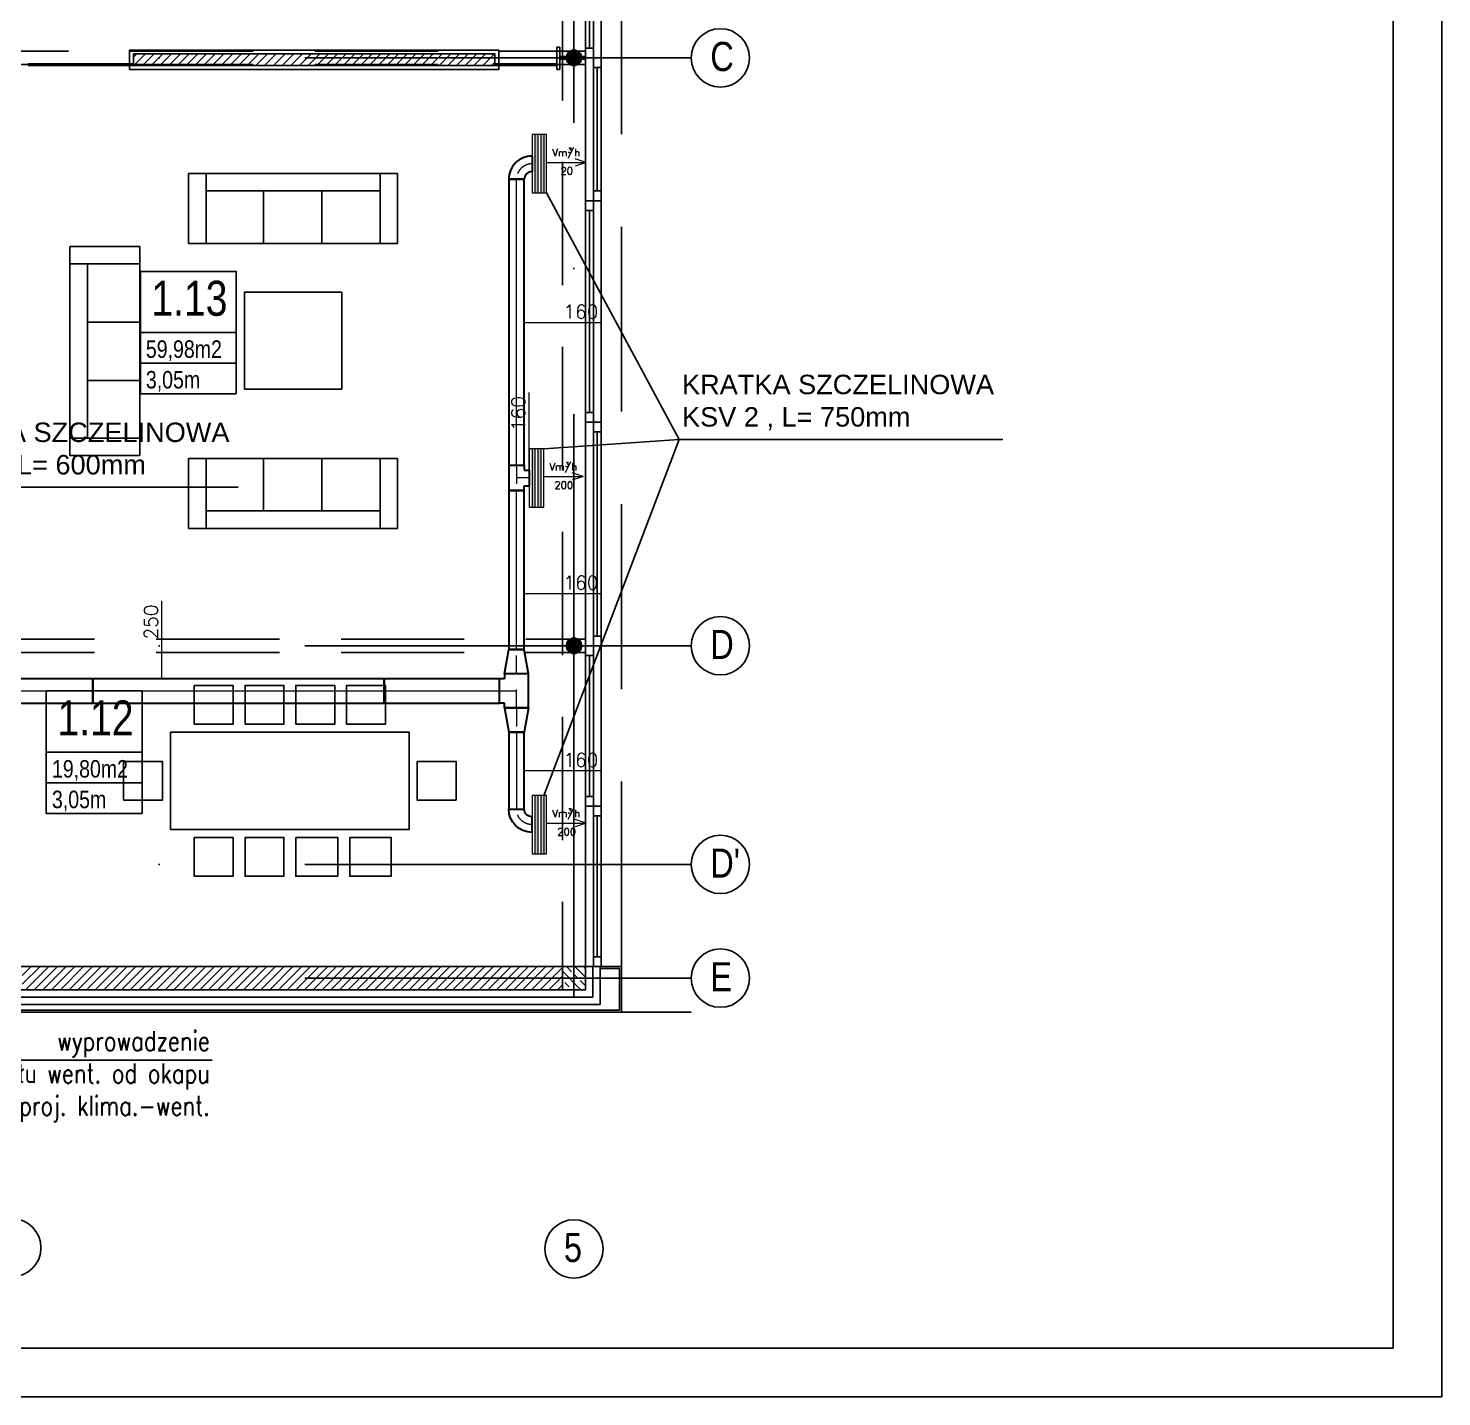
# Model space of a CAD drawing. Header units: millimetres. Extents: x -135140 to 267856, y -70704 to 149933.
# Drawn here: x 183613 to 198166, y -25934 to -11853 of the extents above; entities that cross this region are included whole.
import ezdxf
from ezdxf.enums import TextEntityAlignment as Align

# ---------------------------------------------------------------- set-up
doc = ezdxf.new("R2010")
doc.units = ezdxf.units.MM
doc.header["$LTSCALE"] = 99.9
for name, pattern in [('ACAD_ISO03W100', [30, 12, -18]), ('ACAD_ISO10W100', [18, 12, -3, 0, -3]), ('AUDIT_D_080509132939-0', [0]), ('DASHDOT', [25.4, 12.7, -6.35, 0, -6.35]), ('HIDDEN', [9.525, 6.35, -3.175])]:
    doc.linetypes.add(name, pattern=pattern)
for name, color, linetype in [('+48_HACZE', 253, 'Continuous'), ('+48_MEBLE', 251, 'Continuous'), ('+48_OPISY', 251, 'Continuous'), ('+48_OPISY_POM', 250, 'Continuous'), ('+48_OSIE', 8, 'Continuous'), ('+48_PODCIĄG', 250, 'ACAD_ISO03W100'), ('+48_SCIANY', 250, 'Continuous'), ('+48_STOLARKA OKNA', 250, 'Continuous'), ('+48_STOLARKA_OKNA', 250, 'Continuous'), ('+48_SŁUPY', 251, 'Continuous'), ('+48_WEŁNA', 252, 'Continuous'), ('+48_WIDOK', 250, 'Continuous'), ('+48_ŻELBET', 250, 'Continuous'), ('CP_LINENORM', 253, 'Continuous')]:
    doc.layers.add(name, color=color, linetype=linetype)
for name, color, linetype, lineweight in [('2DH_SYM', 64, 'Continuous', 18), ('2DL_OBJ', 64, 'Continuous', 18), ('2DL_PRO_N1', 10, 'Continuous', 30), ('2DL_SYM', 64, 'Continuous', 18), ('CP_AXISAC', 7, 'DASHDOT', 0)]:
    doc.layers.add(name, color=color, linetype=linetype, lineweight=lineweight)
doc.styles.add('CP_ATTR', font='ROMANS.SHX')
doc.styles.get("Standard").update_dxf_attribs({"font": 'ARIAL.TTF'})
doc.styles.add('WRP_ARIAL', font='ARIAL.TTF', dxfattribs={"width": 0.8})
doc.linetypes.add('BATTING', pattern='A,0.00254,-2.54,[134,ltypeshp.shx,S=2.54,R=0,X=-2.54,Y=0],-5.08,[134,ltypeshp.shx,S=2.54,R=180,X=2.54,Y=0],-2.54', length=10.16254)
pattern_1 = [(225, (-523422.417, -128919.542), (6.73519209, -6.73519209), [])]

# ---------------------------------------------------------------- blocks, each defined once
blk = doc.blocks.new('OZN_OSI')
at = {"layer": '+48_OSIE', "linetype": 'Continuous', "ltscale": 5}
blk.add_circle((0, -30), 30, dxfattribs=at)
at = {"layer": '+48_OSIE', "linetype": 'Continuous', "ltscale": 5, "style": 'WRP_ARIAL', "width": 0.8}
blk.add_attdef('NR', (-23.3, -43.5), '', height=30, dxfattribs=at)
blk = doc.blocks.new('OPISY_POM_METKA')
at = {"layer": '+48_OPISY_POM', "ltscale": 5}
for points in [[(0, -70), (109.7, -70), (109.7, 0), (0, 0)], [(109.7, -105), (0, -105), (0, -70), (109.7, -70)]]:
    blk.add_lwpolyline(points, close=True, dxfattribs=at)
at = {"layer": '+48_OPISY_POM'}
blk.add_lwpolyline([(109.7, -140), (0, -140), (0, -105), (109.7, -105)], close=True, dxfattribs=at)
at = {"layer": '+48_OPISY_POM', "ltscale": 5, "style": 'WRP_ARIAL', "width": 0.8}
for tag, p, height in [('NRPOM', (25.8, -50.8), 40), ('POW', (6.4, -99), 20)]:
    blk.add_attdef(tag, p, '', height=height, dxfattribs=at)
at = {"layer": '+48_OPISY_POM', "style": 'WRP_ARIAL', "width": 0.8}
blk.add_attdef('H', (6.4, -134), '', height=20, dxfattribs=at)
blk = doc.blocks.new('CPLS_464')
for p, q in [((-0.5, 0), (0.5, 0)), ((0.5, 0), (0.219, 0.094)), ((0.5, 0), (0.219, -0.094))]:
    blk.add_line(p, q)
at = {"style": 'CP_ATTR'}
for s, height, p in [('Vm/h', 0.1875, (-0.37, 0.16)), ('3', 0.125, (0.031, 0.25))]:
    blk.add_text(s, height=height, dxfattribs=at).set_placement(p)
blk.add_attdef('VAL', text='', height=0.188, dxfattribs=at).set_placement((0, -0.219), align=Align.MIDDLE)
blk = doc.blocks.new('2DLAC020')
for p, q in [((-0.5, 0.3), (0.5, 0.3)), ((-0.5, 0.1), (0.5, 0.1)), ((-0.5, -0.1), (0.5, -0.1)), ((-0.5, -0.3), (0.5, -0.3))]:
    blk.add_line(p, q)
blk.add_lwpolyline([(-0.5, -0.5), (0.5, -0.5), (0.5, 0.5), (-0.5, 0.5)], close=True)
for points in [[(-0.5, 0.3), (0.5, 0.3), (-0.5, 0.1), (0.5, 0.1)], [(-0.5, -0.1), (0.5, -0.1), (-0.5, -0.3), (0.5, -0.3)]]:
    blk.add_solid(points)
at = {"linetype": 'ByBlock', "style": 'CP_ATTR', "flags": 9}
for tag, p in [('NAME', (-0.092, -0.018)), ('NUMBER', (-0.092, -0.018)), ('GROUP', (-0.092, -0.018)), ('ARTICLE', (-0.092, -0.019)), ('CHARACTER', (-0.092, -0.019)), ('TEMPERATURE', (-0.092, -0.018)), ('FLOW', (-0.092, -0.018)), ('PRODUCT-TYPE', (-0.092, -0.019)), ('ORDER-NO', (-0.092, -0.019)), ('PRODUCER', (-0.092, -0.019)), ('PN', (-0.091, -0.018)), ('OTHER', (-0.091, -0.018)), ('DN', (-0.091, -0.019)), ('POWER', (-0.091, -0.019)), ('VOLTAGE', (-0.091, -0.019))]:
    blk.add_attdef(tag, text='', height=0.00005, dxfattribs=at).set_placement(p, align=Align.MIDDLE_LEFT)
blk = doc.blocks.new('2CP_AC_PIPE_RO')
at = {"ltscale": 0.15}
for p, q in [((1, 0.5), (0, 0.5)), ((0, 0.5), (0, -0.5)), ((1, -0.5), (1, 0.5)), ((0, -0.5), (1, -0.5))]:
    blk.add_line(p, q, dxfattribs=at)
at = {"layer": 'CP_AXISAC', "ltscale": 0.15}
blk.add_line((0, 0), (1, 0), dxfattribs=at)
at = {"linetype": 'ByBlock', "ltscale": 0.15, "style": 'CP_ATTR', "flags": 9}
for tag in ['NAME', 'PRODUCER', 'PRODUCT-TYPE', 'ARTICLE', 'FLOW', 'OTHER']:
    blk.add_attdef(tag, (0, 0), '', height=0.0001, dxfattribs=at)
blk = doc.blocks.new('2CP_AC_TEE3_RO_D250_D250_L350_L175_A90')
at = {"ltscale": 0.15}
for p, q in [((50, 125), (50, 175)), ((50, 175), (300, 175)), ((300, 125), (300, 175)), ((0, -125), (0, 125)), ((0, 125), (50, 125)), ((350, 125), (300, 125)), ((350, -125), (350, 125)), ((0, -125), (350, -125))]:
    blk.add_line(p, q, dxfattribs=at)
at = {"layer": 'CP_AXISAC', "ltscale": 0.15}
for p, q in [((175, 175), (175, 0)), ((0, 0), (350, 0))]:
    blk.add_line(p, q, dxfattribs=at)
at = {"linetype": 'ByBlock', "ltscale": 0.15, "style": 'CP_ATTR', "flags": 9}
for tag in ['NAME', 'PRODUCER', 'PRODUCT-TYPE', 'ARTICLE', 'FLOW', 'OTHER']:
    blk.add_attdef(tag, (0, 0), '', height=0.0001, dxfattribs=at)
blk = doc.blocks.new('2CP_AC_ELBW_RO_D160_D160_R160_A90_E0_F0')
at = {"ltscale": 0.15}
for p, q in [((240, 160), (80, 160)), ((80, 160), (80, 160)), ((240, 160), (240, 160)), ((0, -80), (0, 80)), ((0, 80), (0, 80)), ((0, -80), (0, -80))]:
    blk.add_line(p, q, dxfattribs=at)
for radius in [240, 80]:
    blk.add_arc((0, 160), radius, 270, 0, dxfattribs=at)
at = {"layer": 'CP_AXISAC', "ltscale": 0.15}
for p, q in [((160, 160), (160, 160)), ((0, 0), (0, 0))]:
    blk.add_line(p, q, dxfattribs=at)
blk.add_arc((0, 160), 160, 270, 0, dxfattribs=at)
at = {"linetype": 'ByBlock', "ltscale": 0.15, "style": 'CP_ATTR', "flags": 9}
for tag in ['NAME', 'PRODUCER', 'PRODUCT-TYPE', 'ARTICLE', 'FLOW', 'OTHER']:
    blk.add_attdef(tag, (0, 0), '', height=0.0001, dxfattribs=at)
blk = doc.blocks.new('2CP_AC_TRNS_RO_D250_D160_L250_O0_Z0_E0_F0')
at = {"ltscale": 0.15}
for p, q in [((0, -125), (0, 125)), ((0, 125), (0, 125)), ((0, 125), (250, 80)), ((250, -80), (250, 80)), ((250, 80), (250, 80)), ((0, -125), (250, -80)), ((0, -125), (0, -125)), ((250, -80), (250, -80))]:
    blk.add_line(p, q, dxfattribs=at)
at = {"layer": 'CP_AXISAC', "ltscale": 0.15}
for p, q in [((0, 0), (0, 0)), ((0, 0), (250, 0)), ((250, 0), (250, 0))]:
    blk.add_line(p, q, dxfattribs=at)
at = {"linetype": 'ByBlock', "ltscale": 0.15, "style": 'CP_ATTR', "flags": 9}
for tag in ['NAME', 'PRODUCER', 'PRODUCT-TYPE', 'ARTICLE', 'FLOW', 'OTHER']:
    blk.add_attdef(tag, (0, 0), '', height=0.0001, dxfattribs=at)
blk = doc.blocks.new('2CP_AC_TEE3_RO_D160_D160_L260_L130_A90')
at = {"ltscale": 0.15}
for p, q in [((0, -80), (0, 80)), ((0, 80), (50, 80)), ((50, 80), (50, 130)), ((50, 130), (210, 130)), ((210, 80), (210, 130)), ((260, 80), (210, 80)), ((260, -80), (260, 80)), ((0, -80), (260, -80))]:
    blk.add_line(p, q, dxfattribs=at)
at = {"layer": 'CP_AXISAC', "ltscale": 0.15}
for p, q in [((0, 0), (260, 0)), ((130, 130), (130, 0))]:
    blk.add_line(p, q, dxfattribs=at)
at = {"linetype": 'ByBlock', "ltscale": 0.15, "style": 'CP_ATTR', "flags": 9}
for tag in ['NAME', 'PRODUCER', 'PRODUCT-TYPE', 'ARTICLE', 'FLOW', 'OTHER']:
    blk.add_attdef(tag, (0, 0), '', height=0.0001, dxfattribs=at)
blk = doc.blocks.new('CPHS_DS08')
blk.add_line((0, 0), (2, 0))
at = {"style": 'CP_ATTR', "flags": 14}
blk.add_attdef('FI', text='', height=0.35, dxfattribs=at).set_placement((0.784, 0.275), align=Align.MIDDLE)
at = {"style": 'CP_ATTR', "flags": 12}
blk.add_attdef('EVAL_W_MM', text='', height=0.35, dxfattribs=at).set_placement((1.006, 0.275), align=Align.MIDDLE_LEFT)
at = {"linetype": 'ByBlock', "style": 'CP_ATTR', "flags": 9}
blk.add_attdef('VAL', text='', height=0.00005, dxfattribs=at).set_placement((0.408, 0.182), align=Align.MIDDLE_LEFT)

msp = doc.modelspace()

# ---------------------------------------------------------------- hatches: boundary and pattern name
at = {"layer": '+48_HACZE'}
h = msp.add_hatch(dxfattribs=at)
h.set_pattern_fill('ANSI31', color=256, scale=3, angle=180, style=0)
h.set_pattern_definition(pattern_1)
edge = h.paths.add_edge_path()
edge.add_arc((189232, -12157), 79.5, 0, 360)
h = msp.add_hatch(dxfattribs=at)
h.set_pattern_fill('ANSI31', color=256, scale=20, angle=180, style=0)
h.set_pattern_definition([(225, (-523422.42, -128919.54), (44.9012806, -44.9012806), [])])
h.paths.add_polyline_path([(184697, -12117), (188417, -12117), (188417, -12237), (184697, -12237)])
h = msp.add_hatch(dxfattribs=at)
h.set_pattern_fill('ANSI31', color=256, scale=3, angle=180, style=0)
h.set_pattern_definition(pattern_1)
edge = h.paths.add_edge_path()
edge.add_arc((189232, -18207), 79.5, 0, 360)
h = msp.add_hatch(dxfattribs=at)
h.set_pattern_fill('ANSI31', color=256, scale=20, angle=180, style=0)
h.set_pattern_definition([(225, (175587.42, -19057.375), (44.90128, -44.90128), [])])
h.paths.add_polyline_path([(189112, -21747), (189112, -21632), (183552, -21632), (183552, -21747)])
h.paths.add_polyline_path([(189112, -21632), (189112, -21507), (183552, -21507), (183552, -21632)])
h.paths.add_polyline_path([(180693, -21687), (180693, -21632), (178952, -21632), (178952, -21747), (183312, -21747), (183312, -21632), (180853, -21632), (180853, -21687)])
h.paths.add_polyline_path([(180693, -21632), (180693, -21507), (178952, -21507), (178952, -21632)])
h.paths.add_polyline_path([(180853, -21507), (180853, -21632), (183312, -21632), (183312, -21507)])
at = {"layer": '+48_HACZE', "linetype": 'AUDIT_D_080509132939-0'}
h = msp.add_hatch(dxfattribs=at)
h.set_pattern_fill('ANSI33', color=256, scale=20, angle=90, style=0)
h.set_pattern_definition([(135, (-523422.42, -128919.54), (-89.802561, -89.802561), []), (135, (-523422.42, -128829.74), (-89.802561, -89.802561), [63.5, -31.75])])
h.paths.add_polyline_path([(189112, -21507), (189352, -21507), (189352, -21747), (189112, -21747)])

# ---------------------------------------------------------------- linework, layer by layer
at = {"layer": '+48_MEBLE'}
for p, q in [((185264, -14067), (185264, -13347)), ((185264, -13347), (187235, -13347)), ((185444, -14067), (185444, -13347)), ((187235, -13347), (187415, -13347)), ((187235, -13482), (187235, -13347)), ((187415, -14067), (187415, -13347)), ((185444, -13482), (185444, -13392)), ((185444, -13527), (187235, -13527)), ((186035, -14067), (186035, -13527)), ((186635, -14067), (186635, -13527)), ((187235, -14022), (187235, -13392)), ((187235, -13550), (187235, -13460)), ((187235, -14067), (187235, -13527)), ((184042, -14277), (184042, -14097)), ((184762, -14097), (184042, -14097)), ((184762, -14277), (184762, -14097)), ((185444, -14067), (185264, -14067)), ((185444, -14067), (187235, -14067)), ((187235, -14067), (187415, -14067)), ((184177, -14277), (184042, -14277)), ((184042, -16249), (184042, -14277)), ((184717, -14277), (184087, -14277)), ((184245, -14277), (184155, -14277)), ((184762, -14277), (184222, -14277)), ((184222, -16069), (184222, -14277)), ((184762, -16069), (184762, -14277)), ((184762, -14877), (184222, -14877)), ((184762, -15477), (184222, -15477)), ((184762, -16069), (184042, -16069)), ((184177, -16069), (184087, -16069)), ((184762, -16069), (184762, -16249)), ((184762, -16249), (184042, -16249)), ((185264, -16279), (185264, -16999)), ((185444, -16279), (185264, -16279)), ((185444, -16279), (185444, -16999)), ((185444, -16279), (187235, -16279)), ((186035, -16279), (186035, -16819)), ((186635, -16279), (186635, -16819)), ((187235, -16279), (187415, -16279)), ((187235, -16279), (187235, -16819)), ((187415, -16279), (187415, -16999)), ((187235, -16324), (187235, -16954)), ((185444, -16819), (187235, -16819)), ((185444, -16864), (185444, -16954)), ((187235, -16796), (187235, -16886)), ((187235, -16864), (187235, -16999)), ((185264, -16999), (187235, -16999)), ((187235, -16999), (187415, -16999))]:
    msp.add_line(p, q, dxfattribs=at)
for points in [[(189512, -9857), (189512, -12157)], [(189351, -12157), (189351, -13627)], [(189511, -13627), (189511, -15907)], [(189351, -15907), (189351, -18207)], [(189512, -18207), (189512, -19857)], [(189352, -19857), (189352, -21507)]]:
    msp.add_lwpolyline(points, dxfattribs=at)
for points in [[(186840, -15567), (185840, -15567), (185840, -14567), (186840, -14567)], [(185322, -19014), (185322, -18614), (185722, -18614), (185722, -19014)], [(185845, -19014), (185845, -18614), (186245, -18614), (186245, -19014)], [(186368, -19014), (186368, -18614), (186768, -18614), (186768, -19014)], [(186891, -19014), (186891, -18614), (187291, -18614), (187291, -19014)], [(185078, -19097), (185078, -20097), (187535, -20097), (187535, -19097)], [(184595, -19797), (184595, -19397), (184995, -19397), (184995, -19797)], [(188018, -19797), (188018, -19397), (187618, -19397), (187618, -19797)], [(185322, -20179), (185322, -20579), (185722, -20579), (185722, -20179)], [(185845, -20179), (185845, -20579), (186245, -20579), (186245, -20179)], [(186368, -20179), (186368, -20579), (186800, -20579), (186800, -20179)], [(186923, -20179), (186923, -20579), (187348, -20579), (187348, -20179)]]:
    msp.add_lwpolyline(points, close=True, dxfattribs=at)
at = {"layer": '+48_OPISY'}
msp.add_line((183004, -22470), (185507, -22470), dxfattribs=at)
at = {"layer": '+48_OSIE', "linetype": 'ACAD_ISO10W100', "ltscale": 5}
for p, q in [((189232, 2159), (189232, -24113)), ((159487, -12157), (190440, -12157)), ((159487, -12157), (190440, -12157)), ((159487, -18207), (190440, -18207)), ((159487, -20457), (190440, -20457)), ((159487, -21627), (190440, -21627))]:
    msp.add_line(p, q, dxfattribs=at)
at = {"layer": '+48_PODCIĄG', "linetype": 'HIDDEN', "ltscale": 2}
for p, q in [((189112, 93), (189112, -21507)), ((178952, -12089), (189352, -12089)), ((178952, -12226), (189352, -12226)), ((173512, -18139), (189352, -18139)), ((173512, -18276), (189352, -18276))]:
    msp.add_line(p, q, dxfattribs=at)
at = {"layer": '+48_SCIANY'}
for p, q in [((178952, -21507), (189112, -21507)), ((178952, -21747), (189112, -21747))]:
    msp.add_line(p, q, dxfattribs=at)
at = {"layer": '+48_SCIANY', "ltscale": 3}
msp.add_lwpolyline([(184697, -12117), (188417, -12117), (188417, -12237), (184697, -12237)], close=True, dxfattribs=at)
at = {"layer": '+48_SCIANY'}
msp.add_lwpolyline([(189112, -21507), (189112, -21747)], dxfattribs=at)
at = {"layer": '+48_STOLARKA OKNA'}
for points in [[(189432, -9857), (189432, -12157), (189352, -12157), (189352, -9857)], [(189432, -12057), (189432, -12157), (189352, -12157), (189352, -12057)], [(189512, -12157), (189512, -13627), (189432, -13627), (189432, -12157)], [(189512, -12157), (189512, -12257), (189432, -12257), (189432, -12157)], [(189512, -13527), (189512, -13627), (189432, -13627), (189432, -13527)], [(189432, -13627), (189432, -15907), (189352, -15907), (189352, -13627)], [(189432, -13627), (189432, -13727), (189352, -13727), (189352, -13627)], [(189432, -15807), (189432, -15907), (189352, -15907), (189352, -15807)], [(189512, -15907), (189512, -18207), (189432, -18207), (189432, -15907)], [(189512, -15907), (189512, -16007), (189432, -16007), (189432, -15907)], [(189512, -18107), (189512, -18207), (189432, -18207), (189432, -18107)], [(189432, -18207), (189432, -19857), (189352, -19857), (189352, -18207)], [(189432, -18207), (189432, -18307), (189352, -18307), (189352, -18207)], [(189432, -19757), (189432, -19857), (189352, -19857), (189352, -19757)], [(189512, -19857), (189512, -21507), (189432, -21507), (189432, -19857)], [(189512, -19857), (189512, -19957), (189432, -19957), (189432, -19857)], [(189512, -21407), (189512, -21507), (189432, -21507), (189432, -21407)]]:
    msp.add_lwpolyline(points, close=True, dxfattribs=at)
for points in [[(189392, -12057), (189392, -9957)], [(189472, -13527), (189472, -12257)], [(189392, -15807), (189392, -13727)], [(189472, -18107), (189472, -16007)], [(189392, -19757), (189392, -18307)], [(189472, -21407), (189472, -19957)]]:
    msp.add_lwpolyline(points, dxfattribs=at)
at = {"layer": '+48_STOLARKA_OKNA'}
for p, q in [((183612, -12217), (184697, -12217)), ((188417, -12217), (189057, -12217)), ((189310, -12142), (189352, -12142)), ((189310, -12172), (189352, -12172)), ((183612, -12237), (184697, -12237)), ((188417, -12237), (189057, -12237))]:
    msp.add_line(p, q, dxfattribs=at)
at = {"layer": '+48_SŁUPY', "linetype": 'AUDIT_D_080509132939-0'}
for centre in [(189232, -12157), (189232, -18207)]:
    msp.add_circle(centre, 79.5, dxfattribs=at)
at = {"layer": '+48_WEŁNA', "linetype": 'BATTING', "ltscale": 0.07}
msp.add_line((189427, -21507), (189427, -21822), dxfattribs=at)
msp.add_lwpolyline([(189427, -21822), (178637, -21822), (178637, -21477)], dxfattribs=at)
at = {"layer": '+48_WIDOK'}
for p, q in [((189057, -12277), (189057, -12047)), ((189057, -12047), (189087, -12047)), ((189087, -12277), (189087, -12047)), ((189087, -12142), (189154, -12142)), ((189087, -12172), (189154, -12172)), ((189057, -12277), (189087, -12277)), ((189502, -21507), (189722, -21507)), ((189502, -21527), (189702, -21527)), ((189702, -21527), (189702, -21957)), ((189722, -21507), (189722, -21977)), ((190440, -21977), (189722, -21977))]:
    msp.add_line(p, q, dxfattribs=at)
at = {"layer": '+48_WIDOK', "ltscale": 0.3}
msp.add_line((189502, -21507), (189502, -21897), dxfattribs=at)
at = {"layer": '+48_WIDOK', "linetype": 'HIDDEN', "ltscale": 3}
msp.add_lwpolyline([(189722, -21507), (189722, 93)], dxfattribs=at)
at = {"layer": '+48_WIDOK', "linetype": 'AUDIT_D_080509132939-0'}
for points in [[(184657, -12217), (184657, -12077), (188457, -12077), (188457, -12217)], [(188457, -12237), (188457, -12277), (184657, -12277), (184657, -12237)]]:
    msp.add_lwpolyline(points, dxfattribs=at)
at = {"layer": '+48_WIDOK'}
for points in [[(189502, -21897), (178562, -21897), (178562, -21477)], [(189702, -21957), (178502, -21957)], [(189722, -21977), (178482, -21977)]]:
    msp.add_lwpolyline(points, dxfattribs=at)
at = {"layer": '+48_WIDOK', "ltscale": 0.3}
msp.add_lwpolyline([(189502, -21507), (189352, -21507)], dxfattribs=at)
at = {"layer": '+48_ŻELBET', "linetype": 'Continuous'}
msp.add_lwpolyline([(189112, -21507), (189352, -21507), (189352, -21747), (189112, -21747)], close=True, dxfattribs=at)
at = {"linetype": 'Continuous'}
for p, q in [((197666, -25434), (197666, 3266)), ((158166, -25434), (197666, -25434)), ((156166, -25934), (198166, -25934))]:
    msp.add_line(p, q, dxfattribs=at)
at = {"ltscale": 0.15}
for p, q in [((190315, -16084), (188950, -13547)), ((190315, -16084), (188920, -16180)), ((190315, -16084), (188920, -19747)), ((190315, -16084), (193647, -16084)), ((182444, -16576), (185775, -16576))]:
    msp.add_line(p, q, dxfattribs=at)
at = {"layer": 'CP_LINENORM', "linetype": 'Continuous'}
msp.add_line((198166, -25934), (198166, 3766), dxfattribs=at)

# ---------------------------------------------------------------- block references
at = {"layer": '+48_OPISY_POM'}
ref = msp.add_blockref('OPISY_POM_METKA', (184767, -14354), dxfattribs=dict(at, xscale=9, yscale=9, zscale=8.999999999984084))
ref.add_attrib('H', '3,05m', (184824, -15559), dxfattribs={"height": 180, "style": 'WRP_ARIAL', "width": 0.8})
ref.add_attrib('NRPOM', '1.13', (184881, -14811), dxfattribs={"ltscale": 5, "height": 360, "style": 'WRP_ARIAL', "width": 0.8})
ref.add_attrib('POW', '59,98m2', (184824, -15244), dxfattribs={"ltscale": 5, "height": 180, "style": 'WRP_ARIAL', "width": 0.8})
ref = msp.add_blockref('OPISY_POM_METKA', (183799, -18672), dxfattribs=dict(at, xscale=9, yscale=9, zscale=8.999999999984084))
ref.add_attrib('H', '3,05m', (183857, -19878), dxfattribs={"height": 180, "style": 'WRP_ARIAL', "width": 0.8})
ref.add_attrib('NRPOM', '1.12', (183914, -19129), dxfattribs={"ltscale": 5, "height": 360, "style": 'WRP_ARIAL', "width": 0.8})
ref.add_attrib('POW', '19,80m2', (183857, -19563), dxfattribs={"ltscale": 5, "height": 180, "style": 'WRP_ARIAL', "width": 0.8})
at = {"layer": '+48_OSIE'}
ref = msp.add_blockref('OZN_OSI', (190739, -11857), dxfattribs=dict(at, xscale=10, yscale=10, zscale=10))
ref.add_attrib('NR', 'C', (190635, -12293), dxfattribs={"linetype": 'Continuous', "ltscale": 5, "height": 300, "style": 'WRP_ARIAL', "width": 0.8})
ref = msp.add_blockref('OZN_OSI', (190739, -17907), dxfattribs=dict(at, xscale=10, yscale=10, zscale=10))
ref.add_attrib('NR', 'D', (190635, -18343), dxfattribs={"linetype": 'Continuous', "ltscale": 5, "height": 300, "style": 'WRP_ARIAL', "width": 0.8})
ref = msp.add_blockref('OZN_OSI', (190739, -20157), dxfattribs=dict(at, xscale=10, yscale=10, zscale=10))
ref.add_attrib('NR', "D'", (190635, -20593), dxfattribs={"linetype": 'Continuous', "ltscale": 5, "height": 300, "style": 'WRP_ARIAL', "width": 0.8})
ref = msp.add_blockref('OZN_OSI', (190739, -21327), dxfattribs=dict(at, xscale=10, yscale=10, zscale=10))
ref.add_attrib('NR', 'E', (190635, -21763), dxfattribs={"linetype": 'Continuous', "ltscale": 5, "height": 300, "style": 'WRP_ARIAL', "width": 0.8})
ref = msp.add_blockref('OZN_OSI', (183444, -24101), dxfattribs=dict(at, xscale=10, yscale=10, zscale=10))
ref.add_attrib('NR', '4', (183339, -24536), dxfattribs={"linetype": 'Continuous', "ltscale": 5, "height": 300, "style": 'WRP_ARIAL', "width": 0.8})
ref = msp.add_blockref('OZN_OSI', (189232, -24113), dxfattribs=dict(at, xscale=10, yscale=10, zscale=10))
ref.add_attrib('NR', '5', (189128, -24548), dxfattribs={"linetype": 'Continuous', "ltscale": 5, "height": 300, "style": 'WRP_ARIAL', "width": 0.8})
at = {"layer": '2DH_SYM', "ltscale": 0.15}
ref = msp.add_blockref('CPHS_DS08', (188720, -14879), dxfattribs=dict(at, xscale=400, yscale=400, zscale=400))
ref.add_attrib('EVAL_W_MM', '160', dxfattribs={"layer": '0', "height": 140, "style": 'CP_ATTR', "flags": 12}).set_placement((189123, -14769), align=Align.MIDDLE_LEFT)
ref = msp.add_blockref('CPHS_DS08', (188770, -16400), dxfattribs=dict(at, xscale=400, yscale=400, zscale=400, rotation=90))
ref.add_attrib('EVAL_W_MM', '160', dxfattribs={"layer": '0', "height": 140, "rotation": 90, "style": 'CP_ATTR', "flags": 12}).set_placement((188660, -15997), align=Align.MIDDLE_LEFT)
ref = msp.add_blockref('CPHS_DS08', (188720, -17668), dxfattribs=dict(at, xscale=400, yscale=400, zscale=400))
ref.add_attrib('EVAL_W_MM', '160', dxfattribs={"layer": '0', "height": 140, "style": 'CP_ATTR', "flags": 12}).set_placement((189123, -17558), align=Align.MIDDLE_LEFT)
ref = msp.add_blockref('CPHS_DS08', (184987, -18546), dxfattribs=dict(at, xscale=400, yscale=400, zscale=400, rotation=90))
ref.add_attrib('EVAL_W_MM', '250', dxfattribs={"layer": '0', "height": 140, "rotation": 90, "style": 'CP_ATTR', "flags": 12}).set_placement((184877, -18143), align=Align.MIDDLE_LEFT)
ref = msp.add_blockref('CPHS_DS08', (188720, -19491), dxfattribs=dict(at, xscale=400, yscale=400, zscale=400))
ref.add_attrib('EVAL_W_MM', '160', dxfattribs={"layer": '0', "height": 140, "style": 'CP_ATTR', "flags": 12}).set_placement((189123, -19381), align=Align.MIDDLE_LEFT)
at = {"layer": '2DL_OBJ', "ltscale": 0.15, "xscale": 600, "yscale": 150, "zscale": 150, "rotation": 270}
for p in [(188875, -13247), (188845, -16480), (188875, -20047)]:
    msp.add_blockref('2DLAC020', p, dxfattribs=at)
at = {"layer": '2DL_PRO_N1', "ltscale": 0.15}
for name, p, zscale, rotation in [('2CP_AC_ELBW_RO_D160_D160_R160_A90_E0_F0', (188800, -13247), 160, 180), ('2CP_AC_TEE3_RO_D160_D160_L260_L130_A90', (188640, -16350), 160, 270), ('2CP_AC_TRNS_RO_D250_D160_L250_O0_Z0_E0_F0', (188640, -18496), 250, 90), ('2CP_AC_TEE3_RO_D250_D250_L350_L175_A90', (188640, -18846), 250, 90), ('2CP_AC_TRNS_RO_D250_D160_L250_O0_Z0_E0_F0', (188640, -18846), 250, 270.0000000000027)]:
    msp.add_blockref(name, p, dxfattribs=dict(at, zscale=zscale, rotation=rotation))
at = {"layer": '2DL_PRO_N1', "ltscale": 0.15, "yscale": 160, "zscale": 160}
for p, xscale, rotation in [((188640, -16350), 2942.936458763841, 90), ((188640, -18246), 1635.876452430202, 90), ((188640, -19096), 790.6758061327928, 270.0000000000026)]:
    msp.add_blockref('2CP_AC_PIPE_RO', p, dxfattribs=dict(at, xscale=xscale, rotation=rotation))
at = {"layer": '2DL_PRO_N1', "ltscale": 0.15, "yscale": 250, "zscale": 250}
for p, xscale in [((181277, -18671), 3000), ((184277, -18671), 3000), ((187277, -18671), 1187.699624505069)]:
    msp.add_blockref('2CP_AC_PIPE_RO', p, dxfattribs=dict(at, xscale=xscale))
at = {"layer": '2DL_PRO_N1', "ltscale": 0.15, "yscale": -1, "zscale": 160, "rotation": 180}
msp.add_blockref('2CP_AC_ELBW_RO_D160_D160_R160_A90_E0_F0', (188800, -20047), dxfattribs=at)
at = {"layer": '2DL_SYM', "ltscale": 0.15, "xscale": 400, "yscale": 400, "zscale": 400}
for p, values in [((189157, -13233), {'VAL': '20'}), ((189127, -16466), {'VAL': '200'}), ((189157, -20033), {'VAL': '200'})]:
    msp.add_blockref('CPLS_464', p, dxfattribs=at).add_auto_attribs(values)

# ---------------------------------------------------------------- texts
at = {"layer": '+48_OPISY', "insert": (185482, -22173), "char_height": 200, "width": 2791.66, "attachment_point": 3, "style": 'WRP_ARIAL'}
msp.add_mtext('{\\Fromans|c238;wyprowadzenie\\Pkanału went. od okapu wg proj. klima.-went.}', dxfattribs=at)
at = {"ltscale": 0.15, "char_height": 200, "width": 5313.96, "attachment_point": 1}
for s, insert in [('KRATKA SZCZELINOWA \\PKSV 2 , L= 750mm', (190344, -15418)), ('KRATKA SZCZELINOWA \\PKSV 2 , L= 600mm', (182472, -15910))]:
    msp.add_mtext(s, dxfattribs=dict(at, insert=insert))

doc.saveas('drawing.dxf')
